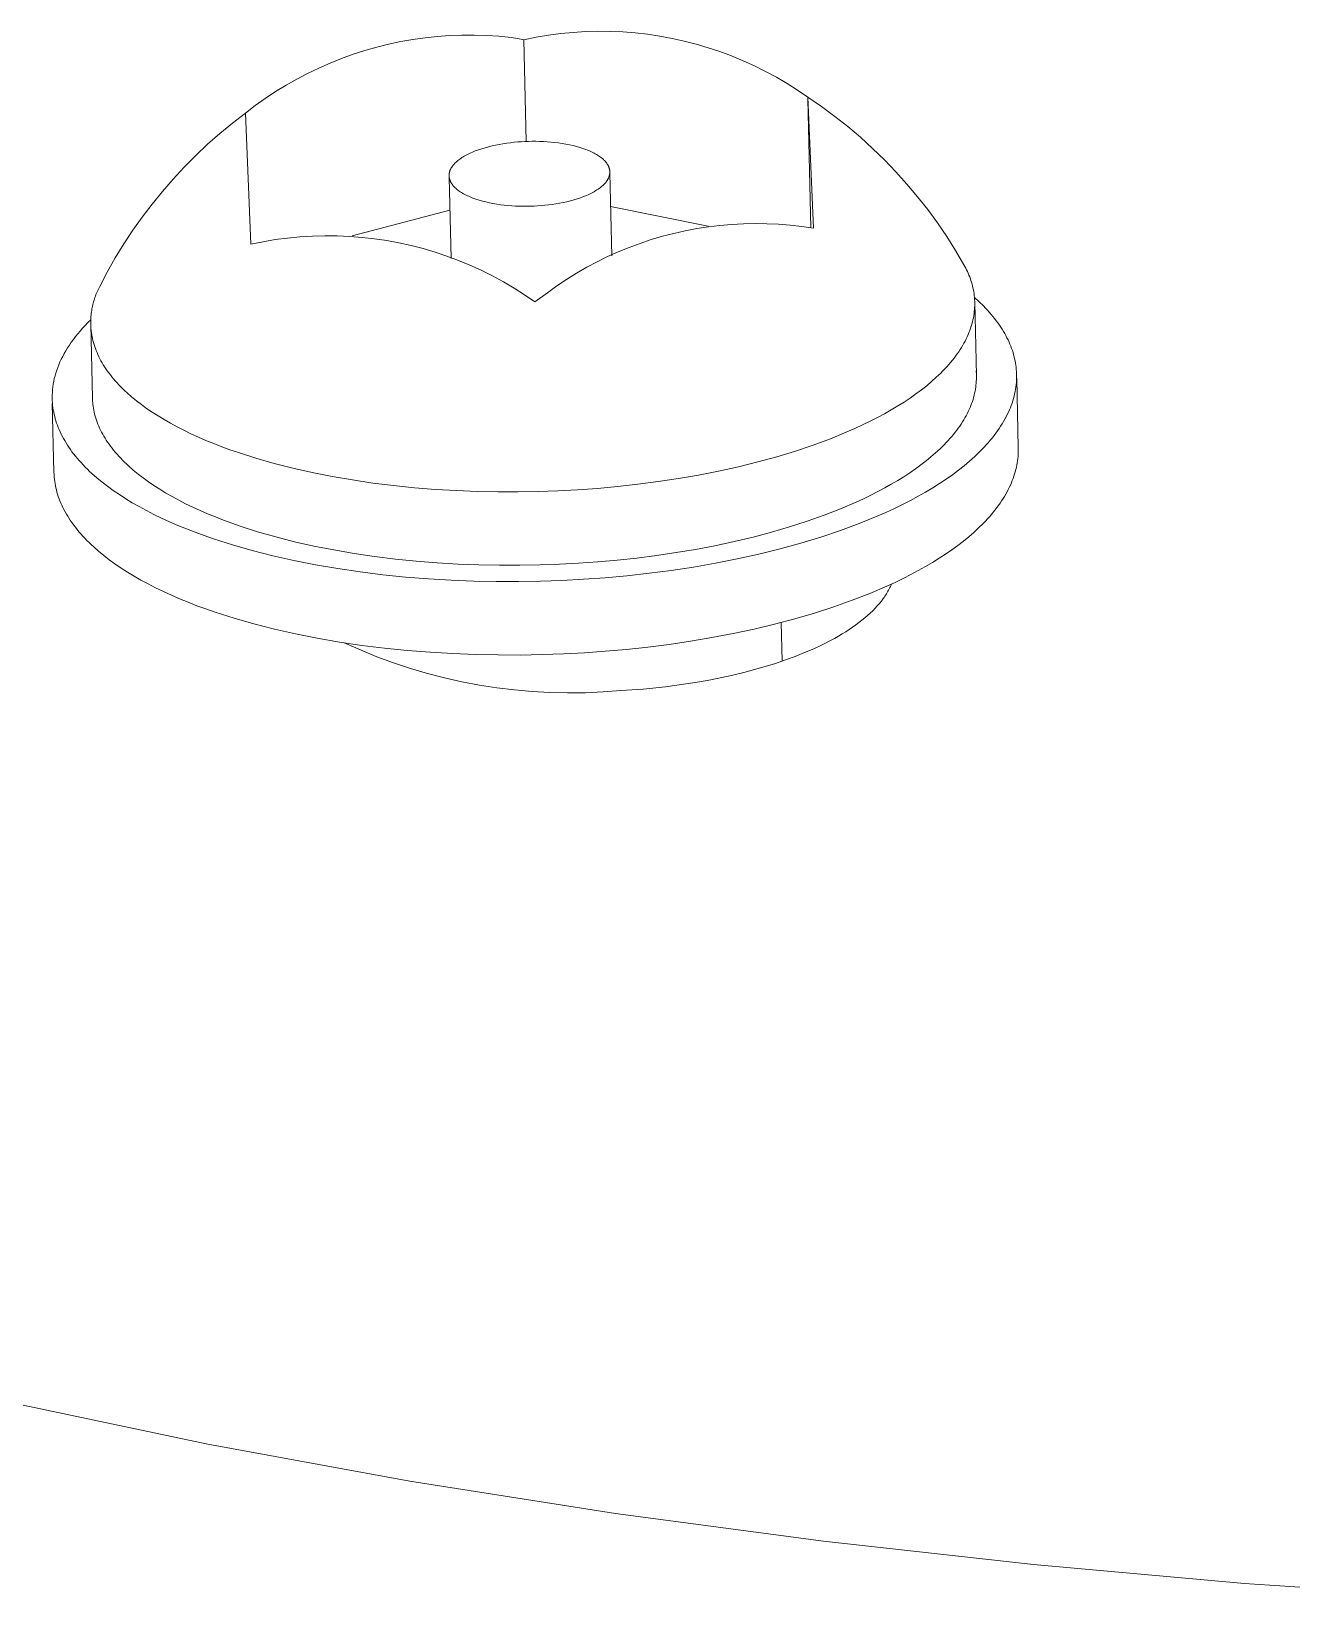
# Model space of a CAD drawing. Header units: inches. Extents: x 214 to 477, y -11 to 187.
# Drawn here: x 441.056 to 441.642, y 91.442 to 92.17 of the extents above; entities that cross this region are included whole.
import ezdxf

# ---------------------------------------------------------------- set-up
doc = ezdxf.new("R2010")
doc.units = ezdxf.units.IN
doc.layers.add('ZANO_R', color=7, linetype='Continuous', lineweight=0)

msp = doc.modelspace()

# ---------------------------------------------------------------- linework, layer by layer
at = {"layer": 'ZANO_R'}
for p, q in [((441.22186, 92.16428), (441.22747, 92.16547)), ((441.22747, 92.16547), (441.23312, 92.16647)), ((441.23312, 92.16647), (441.23879, 92.16728)), ((441.23879, 92.16728), (441.2445, 92.16788)), ((441.2445, 92.16788), (441.25022, 92.1683)), ((441.25022, 92.1683), (441.25595, 92.16851)), ((441.25595, 92.16851), (441.26168, 92.16854)), ((441.26168, 92.16854), (441.26742, 92.16836)), ((441.26742, 92.16836), (441.27314, 92.16799)), ((441.27314, 92.16799), (441.27885, 92.16742)), ((441.27885, 92.16742), (441.28182, 92.16691)), ((441.28182, 92.16691), (441.28479, 92.16634)), ((441.28479, 92.16634), (441.29046, 92.16749)), ((441.28589, 92.11903), (441.28479, 92.16634)), ((441.29046, 92.16749), (441.29616, 92.16844)), ((441.29616, 92.16844), (441.30189, 92.1692)), ((441.30189, 92.1692), (441.30765, 92.16975)), ((441.30765, 92.16975), (441.31342, 92.17011)), ((441.31342, 92.17011), (441.3192, 92.17026)), ((441.3192, 92.17026), (441.32498, 92.17021)), ((441.32498, 92.17021), (441.33076, 92.16996)), ((441.33076, 92.16996), (441.33652, 92.16951)), ((441.33652, 92.16951), (441.34227, 92.16886)), ((441.34227, 92.16886), (441.34799, 92.168)), ((441.34799, 92.168), (441.35367, 92.16695)), ((441.35367, 92.16695), (441.35932, 92.16571)), ((441.35932, 92.16571), (441.36492, 92.16426)), ((441.1946, 92.15549), (441.19992, 92.15762)), ((441.19992, 92.15762), (441.20532, 92.15957)), ((441.20532, 92.15957), (441.21078, 92.16133)), ((441.21078, 92.16133), (441.21629, 92.1629)), ((441.21629, 92.1629), (441.22186, 92.16428)), ((441.36492, 92.16426), (441.37046, 92.16263)), ((441.37046, 92.16263), (441.37595, 92.1608)), ((441.37595, 92.1608), (441.38137, 92.15878)), ((441.38137, 92.15878), (441.38671, 92.15657)), ((441.1791, 92.14803), (441.18418, 92.15069)), ((441.18418, 92.15069), (441.18935, 92.15318)), ((441.18935, 92.15318), (441.1946, 92.15549)), ((441.38671, 92.15657), (441.39198, 92.15418)), ((441.39198, 92.15418), (441.39715, 92.15161)), ((441.39715, 92.15161), (441.40224, 92.14886)), ((441.16923, 92.14219), (441.17412, 92.14519)), ((441.17412, 92.14519), (441.1791, 92.14803)), ((441.40224, 92.14886), (441.40722, 92.14593)), ((441.40722, 92.14593), (441.41211, 92.14283)), ((441.41211, 92.14283), (441.41688, 92.13956)), ((441.15524, 92.13219), (441.15979, 92.13568)), ((441.15979, 92.13568), (441.16446, 92.13901)), ((441.16446, 92.13901), (441.16923, 92.14219)), ((441.41688, 92.13956), (441.41944, 92.07862)), ((441.41689, 92.13956), (441.42322, 92.13522)), ((441.41829, 92.07885), (441.4169, 92.13862)), ((441.14922, 92.12756), (441.15524, 92.13219)), ((441.15775, 92.07124), (441.15524, 92.13219)), ((441.42322, 92.13522), (441.4294, 92.13067)), ((441.4294, 92.13067), (441.43543, 92.12591)), ((441.13766, 92.11771), (441.14336, 92.12273)), ((441.14336, 92.12273), (441.14922, 92.12756)), ((441.43543, 92.12591), (441.44129, 92.12095)), ((441.44129, 92.12095), (441.44698, 92.11579)), ((441.13213, 92.1125), (441.13766, 92.11771)), ((441.25946, 92.11343), (441.26012, 92.11373)), ((441.26012, 92.11373), (441.26079, 92.11403)), ((441.26079, 92.11403), (441.26218, 92.1146)), ((441.26218, 92.1146), (441.26364, 92.11514)), ((441.26364, 92.11514), (441.26515, 92.11565)), ((441.26515, 92.11565), (441.26672, 92.11612)), ((441.26672, 92.11612), (441.26833, 92.11656)), ((441.26833, 92.11656), (441.26997, 92.11697)), ((441.26997, 92.11697), (441.27164, 92.11734)), ((441.27164, 92.11734), (441.27334, 92.11767)), ((441.27334, 92.11767), (441.27504, 92.11797)), ((441.27504, 92.11797), (441.27676, 92.11823)), ((441.27676, 92.11823), (441.27848, 92.11845)), ((441.27848, 92.11845), (441.28019, 92.11864)), ((441.28019, 92.11864), (441.28189, 92.11879)), ((441.28189, 92.11879), (441.28357, 92.11891)), ((441.28357, 92.11891), (441.28523, 92.119)), ((441.28523, 92.119), (441.2869, 92.11906)), ((441.2869, 92.11906), (441.28859, 92.11909)), ((441.28859, 92.11909), (441.29032, 92.11909)), ((441.29032, 92.11909), (441.29206, 92.11905)), ((441.29206, 92.11905), (441.29382, 92.11898)), ((441.29382, 92.11898), (441.29558, 92.11888)), ((441.29558, 92.11888), (441.29735, 92.11874)), ((441.29735, 92.11874), (441.29912, 92.11856)), ((441.29912, 92.11856), (441.30087, 92.11834)), ((441.30087, 92.11834), (441.30261, 92.11809)), ((441.30261, 92.11809), (441.30432, 92.11779)), ((441.30432, 92.11779), (441.306, 92.11746)), ((441.306, 92.11746), (441.30764, 92.11709)), ((441.30764, 92.11709), (441.30923, 92.11669)), ((441.30923, 92.11669), (441.31077, 92.11625)), ((441.31077, 92.11625), (441.31225, 92.11578)), ((441.31225, 92.11578), (441.31366, 92.11527)), ((441.31366, 92.11527), (441.31434, 92.11501)), ((441.31434, 92.11501), (441.315, 92.11474)), ((441.315, 92.11474), (441.31564, 92.11446)), ((441.31564, 92.11446), (441.31626, 92.11417)), ((441.31626, 92.11417), (441.31686, 92.11388)), ((441.31686, 92.11388), (441.31744, 92.11359)), ((441.31744, 92.11359), (441.31799, 92.11329)), ((441.44698, 92.11579), (441.45249, 92.11044)), ((441.12161, 92.10155), (441.12678, 92.10711)), ((441.12678, 92.10711), (441.13213, 92.1125)), ((441.2507, 92.10616), (441.2508, 92.10634)), ((441.2508, 92.10634), (441.25089, 92.10652)), ((441.25089, 92.10652), (441.25099, 92.1067)), ((441.25099, 92.1067), (441.2511, 92.10688)), ((441.2511, 92.10688), (441.25122, 92.10706)), ((441.25122, 92.10706), (441.25134, 92.10724)), ((441.25134, 92.10724), (441.25146, 92.10742)), ((441.25146, 92.10742), (441.25159, 92.1076)), ((441.25159, 92.1076), (441.25173, 92.10779)), ((441.25173, 92.10779), (441.25187, 92.10797)), ((441.25187, 92.10797), (441.25202, 92.10815)), ((441.25202, 92.10815), (441.25218, 92.10833)), ((441.25218, 92.10833), (441.25234, 92.10851)), ((441.25234, 92.10851), (441.2525, 92.10869)), ((441.2525, 92.10869), (441.25268, 92.10887)), ((441.25268, 92.10887), (441.25286, 92.10905)), ((441.25286, 92.10905), (441.25323, 92.10941)), ((441.25323, 92.10941), (441.25363, 92.10976)), ((441.25363, 92.10976), (441.25405, 92.11011)), ((441.25405, 92.11011), (441.25449, 92.11046)), ((441.25449, 92.11046), (441.25496, 92.11081)), ((441.25496, 92.11081), (441.25544, 92.11115)), ((441.25544, 92.11115), (441.25596, 92.11149)), ((441.25596, 92.11149), (441.25649, 92.11183)), ((441.25649, 92.11183), (441.25704, 92.11216)), ((441.25704, 92.11216), (441.25762, 92.11249)), ((441.25762, 92.11249), (441.25821, 92.11281)), ((441.25821, 92.11281), (441.25883, 92.11312)), ((441.25883, 92.11312), (441.25946, 92.11343)), ((441.31799, 92.11329), (441.31853, 92.11298)), ((441.31853, 92.11298), (441.31905, 92.11267)), ((441.31905, 92.11267), (441.31954, 92.11235)), ((441.31954, 92.11235), (441.32001, 92.11203)), ((441.32001, 92.11203), (441.32046, 92.11171)), ((441.32046, 92.11171), (441.32088, 92.11138)), ((441.32088, 92.11138), (441.32128, 92.11105)), ((441.32128, 92.11105), (441.32166, 92.11072)), ((441.32166, 92.11072), (441.32184, 92.11055)), ((441.32184, 92.11055), (441.32202, 92.11038)), ((441.32202, 92.11038), (441.32219, 92.11021)), ((441.32219, 92.11021), (441.32235, 92.11005)), ((441.32235, 92.11005), (441.32251, 92.10988)), ((441.32251, 92.10988), (441.32266, 92.10971)), ((441.32266, 92.10971), (441.32281, 92.10954)), ((441.32281, 92.10954), (441.32295, 92.10937)), ((441.32295, 92.10937), (441.32308, 92.1092)), ((441.32308, 92.1092), (441.32321, 92.10903)), ((441.32321, 92.10903), (441.32334, 92.10886)), ((441.32334, 92.10886), (441.32346, 92.10868)), ((441.32346, 92.10868), (441.32357, 92.10851)), ((441.32357, 92.10851), (441.32368, 92.10834)), ((441.32368, 92.10834), (441.32378, 92.10817)), ((441.32378, 92.10817), (441.32388, 92.108)), ((441.32388, 92.108), (441.32397, 92.10783)), ((441.32397, 92.10783), (441.32405, 92.10766)), ((441.32405, 92.10766), (441.32413, 92.10749)), ((441.32413, 92.10749), (441.32421, 92.10732)), ((441.32421, 92.10732), (441.32428, 92.10715)), ((441.32428, 92.10715), (441.32434, 92.10698)), ((441.32434, 92.10698), (441.3244, 92.10681)), ((441.3244, 92.10681), (441.32446, 92.10664)), ((441.32446, 92.10664), (441.32451, 92.10647)), ((441.32451, 92.10647), (441.32456, 92.10631)), ((441.32456, 92.10631), (441.3246, 92.10614)), ((441.45249, 92.11044), (441.45782, 92.10492)), ((441.11662, 92.09581), (441.12161, 92.10155)), ((441.24998, 92.10333), (441.24999, 92.1035)), ((441.24998, 92.10316), (441.24998, 92.10333)), ((441.24998, 92.10299), (441.24998, 92.10316)), ((441.24999, 92.10282), (441.24998, 92.10299)), ((441.24999, 92.1035), (441.25, 92.10368)), ((441.25, 92.10265), (441.24999, 92.10282)), ((441.25088, 92.0645), (441.24999, 92.10232)), ((441.25, 92.10368), (441.25001, 92.10385)), ((441.25002, 92.10249), (441.25, 92.10265)), ((441.25001, 92.10385), (441.25003, 92.10402)), ((441.25004, 92.10232), (441.25002, 92.10249)), ((441.25003, 92.10402), (441.25006, 92.1042)), ((441.25006, 92.10215), (441.25004, 92.10232)), ((441.25006, 92.1042), (441.25009, 92.10437)), ((441.25009, 92.10199), (441.25006, 92.10215)), ((441.25009, 92.10437), (441.25013, 92.10455)), ((441.25013, 92.10182), (441.25009, 92.10199)), ((441.25013, 92.10455), (441.25017, 92.10473)), ((441.25017, 92.10165), (441.25013, 92.10182)), ((441.25017, 92.10473), (441.25022, 92.1049)), ((441.25021, 92.10148), (441.25017, 92.10165)), ((441.25026, 92.10131), (441.25021, 92.10148)), ((441.25022, 92.1049), (441.25027, 92.10508)), ((441.25032, 92.10114), (441.25026, 92.10131)), ((441.25027, 92.10508), (441.25033, 92.10526)), ((441.25038, 92.10098), (441.25032, 92.10114)), ((441.25033, 92.10526), (441.25039, 92.10544)), ((441.25044, 92.10081), (441.25038, 92.10098)), ((441.25039, 92.10544), (441.25046, 92.10562)), ((441.25051, 92.10064), (441.25044, 92.10081)), ((441.25046, 92.10562), (441.25054, 92.1058)), ((441.25059, 92.10047), (441.25051, 92.10064)), ((441.25054, 92.1058), (441.25062, 92.10598)), ((441.25067, 92.1003), (441.25059, 92.10047)), ((441.25062, 92.10598), (441.2507, 92.10616)), ((441.25076, 92.10012), (441.25067, 92.1003)), ((441.25085, 92.09995), (441.25076, 92.10012)), ((441.25095, 92.09978), (441.25085, 92.09995)), ((441.25105, 92.09961), (441.25095, 92.09978)), ((441.25116, 92.09944), (441.25105, 92.09961)), ((441.25127, 92.09927), (441.25116, 92.09944)), ((441.25139, 92.0991), (441.25127, 92.09927)), ((441.25151, 92.09893), (441.25139, 92.0991)), ((441.32205, 92.09909), (441.32187, 92.09891)), ((441.32222, 92.09927), (441.32205, 92.09909)), ((441.32239, 92.09945), (441.32222, 92.09927)), ((441.32255, 92.09963), (441.32239, 92.09945)), ((441.3227, 92.09981), (441.32255, 92.09963)), ((441.32285, 92.09999), (441.3227, 92.09981)), ((441.32299, 92.10017), (441.32285, 92.09999)), ((441.32313, 92.10035), (441.32299, 92.10017)), ((441.32326, 92.10053), (441.32313, 92.10035)), ((441.32339, 92.10071), (441.32326, 92.10053)), ((441.32351, 92.1009), (441.32339, 92.10071)), ((441.32362, 92.10108), (441.32351, 92.1009)), ((441.32373, 92.10126), (441.32362, 92.10108)), ((441.32383, 92.10144), (441.32373, 92.10126)), ((441.32393, 92.10162), (441.32383, 92.10144)), ((441.32402, 92.1018), (441.32393, 92.10162)), ((441.32411, 92.10198), (441.32402, 92.1018)), ((441.32419, 92.10216), (441.32411, 92.10198)), ((441.32426, 92.10234), (441.32419, 92.10216)), ((441.32433, 92.10252), (441.32426, 92.10234)), ((441.32439, 92.1027), (441.32433, 92.10252)), ((441.32445, 92.10288), (441.32439, 92.1027)), ((441.32451, 92.10305), (441.32445, 92.10288)), ((441.32455, 92.10323), (441.32451, 92.10305)), ((441.32459, 92.10341), (441.32455, 92.10323)), ((441.32463, 92.10358), (441.32459, 92.10341)), ((441.3246, 92.10614), (441.32463, 92.10597)), ((441.32463, 92.10597), (441.32466, 92.1058)), ((441.32466, 92.10376), (441.32463, 92.10358)), ((441.32466, 92.1058), (441.32469, 92.10564)), ((441.32469, 92.10393), (441.32466, 92.10376)), ((441.32469, 92.10564), (441.32471, 92.10547)), ((441.32471, 92.10411), (441.32469, 92.10393)), ((441.32471, 92.10547), (441.32473, 92.1053)), ((441.32473, 92.10428), (441.32471, 92.10411)), ((441.32473, 92.1053), (441.32474, 92.10513)), ((441.32474, 92.10445), (441.32473, 92.10428)), ((441.32474, 92.10513), (441.32475, 92.10497)), ((441.32475, 92.10462), (441.32474, 92.10445)), ((441.32475, 92.10497), (441.32475, 92.1048)), ((441.32475, 92.1048), (441.32475, 92.10462)), ((441.32476, 92.10428), (441.32566, 92.0658)), ((441.45782, 92.10492), (441.46295, 92.09921)), ((441.46295, 92.09921), (441.46789, 92.09333)), ((441.11184, 92.08992), (441.11662, 92.09581)), ((441.25164, 92.09876), (441.25151, 92.09893)), ((441.25178, 92.09859), (441.25164, 92.09876)), ((441.25192, 92.09842), (441.25178, 92.09859)), ((441.25206, 92.09825), (441.25192, 92.09842)), ((441.25222, 92.09808), (441.25206, 92.09825)), ((441.25237, 92.09791), (441.25222, 92.09808)), ((441.25254, 92.09774), (441.25237, 92.09791)), ((441.25271, 92.09757), (441.25254, 92.09774)), ((441.25288, 92.0974), (441.25271, 92.09757)), ((441.25306, 92.09724), (441.25288, 92.0974)), ((441.25344, 92.0969), (441.25306, 92.09724)), ((441.25384, 92.09657), (441.25344, 92.0969)), ((441.25427, 92.09625), (441.25384, 92.09657)), ((441.25472, 92.09592), (441.25427, 92.09625)), ((441.25518, 92.0956), (441.25472, 92.09592)), ((441.25568, 92.09529), (441.25518, 92.0956)), ((441.25619, 92.09498), (441.25568, 92.09529)), ((441.25673, 92.09467), (441.25619, 92.09498)), ((441.25729, 92.09437), (441.25673, 92.09467)), ((441.25787, 92.09407), (441.25729, 92.09437)), ((441.25847, 92.09378), (441.25787, 92.09407)), ((441.25909, 92.0935), (441.25847, 92.09378)), ((441.25973, 92.09322), (441.25909, 92.0935)), ((441.26039, 92.09295), (441.25973, 92.09322)), ((441.26107, 92.09268), (441.26039, 92.09295)), ((441.26248, 92.09218), (441.26107, 92.09268)), ((441.26395, 92.09171), (441.26248, 92.09218)), ((441.26549, 92.09127), (441.26395, 92.09171)), ((441.30801, 92.09183), (441.3064, 92.09139)), ((441.30957, 92.09231), (441.30801, 92.09183)), ((441.31109, 92.09282), (441.30957, 92.09231)), ((441.31254, 92.09336), (441.31109, 92.09282)), ((441.31394, 92.09393), (441.31254, 92.09336)), ((441.31461, 92.09422), (441.31394, 92.09393)), ((441.31526, 92.09453), (441.31461, 92.09422)), ((441.3159, 92.09483), (441.31526, 92.09453)), ((441.31651, 92.09515), (441.3159, 92.09483)), ((441.31711, 92.09547), (441.31651, 92.09515)), ((441.31768, 92.0958), (441.31711, 92.09547)), ((441.31824, 92.09613), (441.31768, 92.0958)), ((441.31877, 92.09646), (441.31824, 92.09613)), ((441.31928, 92.0968), (441.31877, 92.09646)), ((441.31977, 92.09714), (441.31928, 92.0968)), ((441.32024, 92.09749), (441.31977, 92.09714)), ((441.32068, 92.09784), (441.32024, 92.09749)), ((441.3211, 92.09819), (441.32068, 92.09784)), ((441.3215, 92.09855), (441.3211, 92.09819)), ((441.32187, 92.09891), (441.3215, 92.09855)), ((441.46789, 92.09333), (441.47264, 92.08729)), ((441.10725, 92.08387), (441.11184, 92.08992)), ((441.20493, 92.07512), (441.25035, 92.0871)), ((441.26708, 92.09086), (441.26549, 92.09127)), ((441.26872, 92.09049), (441.26708, 92.09086)), ((441.2704, 92.09016), (441.26872, 92.09049)), ((441.27211, 92.08987), (441.2704, 92.09016)), ((441.27385, 92.08961), (441.27211, 92.08987)), ((441.2756, 92.0894), (441.27385, 92.08961)), ((441.27737, 92.08922), (441.2756, 92.0894)), ((441.27914, 92.08908), (441.27737, 92.08922)), ((441.28091, 92.08897), (441.27914, 92.08908)), ((441.28267, 92.0889), (441.28091, 92.08897)), ((441.28441, 92.08887), (441.28267, 92.0889)), ((441.28613, 92.08886), (441.28441, 92.08887)), ((441.28783, 92.08889), (441.28613, 92.08886)), ((441.28949, 92.08895), (441.28783, 92.08889)), ((441.29116, 92.08904), (441.28949, 92.08895)), ((441.29284, 92.08916), (441.29116, 92.08904)), ((441.29454, 92.08932), (441.29284, 92.08916)), ((441.29625, 92.0895), (441.29454, 92.08932)), ((441.29797, 92.08973), (441.29625, 92.0895)), ((441.29968, 92.08999), (441.29797, 92.08973)), ((441.30139, 92.09028), (441.29968, 92.08999)), ((441.30308, 92.09062), (441.30139, 92.09028)), ((441.30476, 92.09099), (441.30308, 92.09062)), ((441.3064, 92.09139), (441.30476, 92.09099)), ((441.32512, 92.08876), (441.37053, 92.07955)), ((441.47264, 92.08729), (441.47717, 92.0811)), ((441.09868, 92.07132), (441.10286, 92.07767)), ((441.10286, 92.07767), (441.10725, 92.08387)), ((441.35983, 92.07746), (441.35451, 92.07626)), ((441.36518, 92.07847), (441.35983, 92.07746)), ((441.37057, 92.07931), (441.36518, 92.07847)), ((441.37598, 92.07996), (441.37057, 92.07931)), ((441.38141, 92.08043), (441.37598, 92.07996)), ((441.38686, 92.08072), (441.38141, 92.08043)), ((441.39231, 92.08083), (441.38686, 92.08072)), ((441.39776, 92.08075), (441.39231, 92.08083)), ((441.4032, 92.08049), (441.39776, 92.08075)), ((441.40864, 92.08005), (441.4032, 92.08049)), ((441.41405, 92.07942), (441.40864, 92.08005)), ((441.41944, 92.07862), (441.41405, 92.07942)), ((441.47717, 92.0811), (441.48149, 92.07475)), ((441.09472, 92.06484), (441.09868, 92.07132)), ((441.16342, 92.07239), (441.15775, 92.07124)), ((441.16912, 92.07335), (441.16342, 92.07239)), ((441.17486, 92.0741), (441.16912, 92.07335)), ((441.18061, 92.07465), (441.17486, 92.0741)), ((441.18639, 92.07501), (441.18061, 92.07465)), ((441.19217, 92.07516), (441.18639, 92.07501)), ((441.19795, 92.07511), (441.19217, 92.07516)), ((441.20373, 92.07486), (441.19795, 92.07511)), ((441.2095, 92.07441), (441.20373, 92.07486)), ((441.21524, 92.07376), (441.2095, 92.07441)), ((441.22096, 92.0729), (441.21524, 92.07376)), ((441.22665, 92.07185), (441.22096, 92.0729)), ((441.2323, 92.0706), (441.22665, 92.07185)), ((441.2379, 92.06916), (441.2323, 92.0706)), ((441.33883, 92.07162), (441.33372, 92.06972)), ((441.344, 92.07334), (441.33883, 92.07162)), ((441.34923, 92.07489), (441.344, 92.07334)), ((441.35451, 92.07626), (441.34923, 92.07489)), ((441.48149, 92.07475), (441.48559, 92.06826)), ((441.09097, 92.05824), (441.09472, 92.06484)), ((441.24345, 92.06752), (441.2379, 92.06916)), ((441.24893, 92.06569), (441.24345, 92.06752)), ((441.25435, 92.06367), (441.24893, 92.06569)), ((441.2597, 92.06146), (441.25435, 92.06367)), ((441.31881, 92.06302), (441.314, 92.06046)), ((441.3237, 92.06542), (441.31881, 92.06302)), ((441.32868, 92.06766), (441.3237, 92.06542)), ((441.33372, 92.06972), (441.32868, 92.06766)), ((441.48559, 92.06826), (441.48947, 92.06164)), ((441.08745, 92.05151), (441.09097, 92.05824)), ((441.26496, 92.05907), (441.2597, 92.06146)), ((441.27014, 92.0565), (441.26496, 92.05907)), ((441.27523, 92.05375), (441.27014, 92.0565)), ((441.30928, 92.05773), (441.30465, 92.05485)), ((441.314, 92.06046), (441.30928, 92.05773)), ((441.48947, 92.06164), (441.48991, 92.06086)), ((441.48991, 92.06086), (441.49032, 92.06008)), ((441.49032, 92.06008), (441.49072, 92.05929)), ((441.49072, 92.05929), (441.4911, 92.05848)), ((441.4911, 92.05848), (441.49146, 92.05767)), ((441.49146, 92.05767), (441.49181, 92.05684)), ((441.49181, 92.05684), (441.49213, 92.05601)), ((441.49213, 92.05601), (441.49244, 92.05517)), ((441.08573, 92.04776), (441.08599, 92.0484)), ((441.08599, 92.0484), (441.08626, 92.04904)), ((441.08626, 92.04904), (441.08654, 92.04966)), ((441.08654, 92.04966), (441.08683, 92.05029)), ((441.08683, 92.05029), (441.08714, 92.0509)), ((441.08714, 92.0509), (441.08745, 92.05151)), ((441.28021, 92.05082), (441.27523, 92.05375)), ((441.2851, 92.04772), (441.28021, 92.05082)), ((441.29569, 92.04863), (441.28987, 92.04445)), ((441.30012, 92.05182), (441.29569, 92.04863)), ((441.30465, 92.05485), (441.30012, 92.05182)), ((441.49244, 92.05517), (441.49272, 92.05433)), ((441.49272, 92.05433), (441.49298, 92.05348)), ((441.49298, 92.05348), (441.49323, 92.05262)), ((441.49323, 92.05262), (441.49345, 92.05176)), ((441.49345, 92.05176), (441.49366, 92.05089)), ((441.49366, 92.05089), (441.49384, 92.05002)), ((441.49384, 92.05002), (441.494, 92.04915)), ((441.494, 92.04915), (441.49415, 92.04828)), ((441.49415, 92.04828), (441.49426, 92.04736)), ((441.08373, 92.04038), (441.08385, 92.04107)), ((441.08385, 92.04107), (441.08398, 92.04175)), ((441.08398, 92.04175), (441.08412, 92.04244)), ((441.08412, 92.04244), (441.08428, 92.04312)), ((441.08428, 92.04312), (441.08445, 92.04379)), ((441.08445, 92.04379), (441.08463, 92.04447)), ((441.08463, 92.04447), (441.08483, 92.04513)), ((441.08483, 92.04513), (441.08504, 92.0458)), ((441.08504, 92.0458), (441.08526, 92.04646)), ((441.08526, 92.04646), (441.08549, 92.04711)), ((441.08549, 92.04711), (441.08573, 92.04776)), ((441.28987, 92.04445), (441.2851, 92.04772)), ((441.49426, 92.04736), (441.49436, 92.04644)), ((441.49437, 92.04081), (441.49428, 92.03986)), ((441.49436, 92.04644), (441.49442, 92.04551)), ((441.49436, 92.04639), (441.49649, 92.04445)), ((441.49444, 92.04176), (441.49437, 92.04081)), ((441.49442, 92.04551), (441.49447, 92.04458)), ((441.49447, 92.04271), (441.49444, 92.04176)), ((441.49447, 92.04458), (441.49448, 92.04365)), ((441.49447, 92.0443), (441.49526, 92.01015)), ((441.49448, 92.04365), (441.49447, 92.04271)), ((441.49649, 92.04445), (441.49849, 92.0425)), ((441.49849, 92.0425), (441.49945, 92.04152)), ((441.49945, 92.04152), (441.50037, 92.04054)), ((441.07951, 92.03213), (441.08071, 92.03343)), ((441.08071, 92.03343), (441.08197, 92.03473)), ((441.08197, 92.03473), (441.08328, 92.03603)), ((441.08406, 91.99978), (441.08327, 92.03372)), ((441.08328, 92.03483), (441.08329, 92.03552)), ((441.08328, 92.03413), (441.08328, 92.03483)), ((441.0833, 92.03344), (441.08328, 92.03413)), ((441.08329, 92.03552), (441.08331, 92.03622)), ((441.08333, 92.03275), (441.0833, 92.03344)), ((441.08331, 92.03622), (441.08335, 92.03691)), ((441.08335, 92.03691), (441.0834, 92.03761)), ((441.0834, 92.03761), (441.08346, 92.0383)), ((441.08346, 92.0383), (441.08354, 92.03899)), ((441.08354, 92.03899), (441.08363, 92.03969)), ((441.08363, 92.03969), (441.08373, 92.04038)), ((441.49315, 92.03406), (441.49286, 92.03308)), ((441.49341, 92.03504), (441.49315, 92.03406)), ((441.49364, 92.03601), (441.49341, 92.03504)), ((441.49384, 92.03698), (441.49364, 92.03601)), ((441.49402, 92.03794), (441.49384, 92.03698)), ((441.49416, 92.0389), (441.49402, 92.03794)), ((441.49428, 92.03986), (441.49416, 92.0389)), ((441.50037, 92.04054), (441.50126, 92.03955)), ((441.50126, 92.03955), (441.50212, 92.03857)), ((441.50212, 92.03857), (441.50294, 92.03758)), ((441.50294, 92.03758), (441.50374, 92.03659)), ((441.50374, 92.03659), (441.5045, 92.0356)), ((441.5045, 92.0356), (441.50523, 92.03461)), ((441.50523, 92.03461), (441.50593, 92.03362)), ((441.50593, 92.03362), (441.5066, 92.03263)), ((441.07424, 92.02559), (441.07519, 92.0269)), ((441.07519, 92.0269), (441.07619, 92.02821)), ((441.07619, 92.02821), (441.07725, 92.02952)), ((441.07725, 92.02952), (441.07835, 92.03083)), ((441.07835, 92.03083), (441.07951, 92.03213)), ((441.08338, 92.03207), (441.08333, 92.03275)), ((441.08343, 92.03138), (441.08338, 92.03207)), ((441.0835, 92.0307), (441.08343, 92.03138)), ((441.08359, 92.03002), (441.0835, 92.0307)), ((441.08373, 92.02911), (441.08359, 92.03002)), ((441.08389, 92.02819), (441.08373, 92.02911)), ((441.08409, 92.02727), (441.08389, 92.02819)), ((441.08431, 92.02635), (441.08409, 92.02727)), ((441.08456, 92.02542), (441.08431, 92.02635)), ((441.48999, 92.02617), (441.48946, 92.02518)), ((441.4905, 92.02717), (441.48999, 92.02617)), ((441.49097, 92.02816), (441.4905, 92.02717)), ((441.49141, 92.02915), (441.49097, 92.02816)), ((441.49181, 92.03013), (441.49141, 92.02915)), ((441.49219, 92.03112), (441.49181, 92.03013)), ((441.49254, 92.0321), (441.49219, 92.03112)), ((441.49286, 92.03308), (441.49254, 92.0321)), ((441.5066, 92.03263), (441.50724, 92.03164)), ((441.50724, 92.03164), (441.50785, 92.03065)), ((441.50785, 92.03065), (441.50842, 92.02966)), ((441.50842, 92.02966), (441.50897, 92.02867)), ((441.50897, 92.02867), (441.50949, 92.02768)), ((441.50949, 92.02768), (441.50998, 92.02669)), ((441.50998, 92.02669), (441.51043, 92.0257)), ((441.06958, 92.01774), (441.07023, 92.01904)), ((441.07023, 92.01904), (441.07093, 92.02035)), ((441.07093, 92.02035), (441.07168, 92.02166)), ((441.07168, 92.02166), (441.07248, 92.02297)), ((441.07248, 92.02297), (441.07334, 92.02428)), ((441.07334, 92.02428), (441.07424, 92.02559)), ((441.08483, 92.02449), (441.08456, 92.02542)), ((441.08513, 92.02356), (441.08483, 92.02449)), ((441.08546, 92.02263), (441.08513, 92.02356)), ((441.08582, 92.0217), (441.08546, 92.02263)), ((441.08621, 92.02076), (441.08582, 92.0217)), ((441.08662, 92.01983), (441.08621, 92.02076)), ((441.08707, 92.01889), (441.08662, 92.01983)), ((441.08754, 92.01795), (441.08707, 92.01889)), ((441.48561, 92.0192), (441.48485, 92.0182)), ((441.48633, 92.0202), (441.48561, 92.0192)), ((441.48702, 92.0212), (441.48633, 92.0202)), ((441.48768, 92.02219), (441.48702, 92.0212)), ((441.4883, 92.02319), (441.48768, 92.02219)), ((441.4889, 92.02418), (441.4883, 92.02319)), ((441.48946, 92.02518), (441.4889, 92.02418)), ((441.51043, 92.0257), (441.51086, 92.02471)), ((441.51086, 92.02471), (441.51126, 92.02373)), ((441.51126, 92.02373), (441.51163, 92.02274)), ((441.51163, 92.02274), (441.51198, 92.02176)), ((441.51198, 92.02176), (441.51229, 92.02078)), ((441.51229, 92.02078), (441.51258, 92.0198)), ((441.51258, 92.0198), (441.51283, 92.01883)), ((441.51283, 92.01883), (441.51306, 92.01785)), ((441.06704, 92.01126), (441.06745, 92.01255)), ((441.06745, 92.01255), (441.06791, 92.01384)), ((441.06791, 92.01384), (441.06842, 92.01514)), ((441.06842, 92.01514), (441.06897, 92.01643)), ((441.06897, 92.01643), (441.06958, 92.01774)), ((441.08804, 92.01701), (441.08754, 92.01795)), ((441.08857, 92.01607), (441.08804, 92.01701)), ((441.08914, 92.01513), (441.08857, 92.01607)), ((441.08973, 92.01419), (441.08914, 92.01513)), ((441.09035, 92.01325), (441.08973, 92.01419)), ((441.091, 92.01231), (441.09035, 92.01325)), ((441.09168, 92.01137), (441.091, 92.01231)), ((441.47965, 92.01225), (441.47868, 92.01126)), ((441.4806, 92.01323), (441.47965, 92.01225)), ((441.48152, 92.01423), (441.4806, 92.01323)), ((441.4824, 92.01522), (441.48152, 92.01423)), ((441.48325, 92.01621), (441.4824, 92.01522)), ((441.48407, 92.01721), (441.48325, 92.01621)), ((441.48485, 92.0182), (441.48407, 92.01721)), ((441.49526, 92.01043), (441.49515, 92.01224)), ((441.51306, 92.01785), (441.51327, 92.01688)), ((441.51327, 92.01688), (441.51345, 92.01591)), ((441.51345, 92.01591), (441.5136, 92.01495)), ((441.5136, 92.01495), (441.51372, 92.01395)), ((441.51372, 92.01395), (441.51383, 92.01295)), ((441.51383, 92.01295), (441.5139, 92.01194)), ((441.5139, 92.01194), (441.51395, 92.01092)), ((441.06553, 92.00363), (441.06567, 92.00489)), ((441.06567, 92.00489), (441.06585, 92.00615)), ((441.06585, 92.00615), (441.06608, 92.00742)), ((441.06608, 92.00742), (441.06635, 92.0087)), ((441.06635, 92.0087), (441.06667, 92.00997)), ((441.06667, 92.00997), (441.06704, 92.01126)), ((441.0924, 92.01044), (441.09168, 92.01137)), ((441.09314, 92.0095), (441.0924, 92.01044)), ((441.09391, 92.00856), (441.09314, 92.0095)), ((441.09472, 92.00763), (441.09391, 92.00856)), ((441.09556, 92.0067), (441.09472, 92.00763)), ((441.09643, 92.00577), (441.09556, 92.0067)), ((441.09732, 92.00484), (441.09643, 92.00577)), ((441.09826, 92.00391), (441.09732, 92.00484)), ((441.47213, 92.00539), (441.46969, 92.00346)), ((441.47444, 92.00733), (441.47213, 92.00539)), ((441.47662, 92.00929), (441.47444, 92.00733)), ((441.47868, 92.01126), (441.47662, 92.00929)), ((441.4948, 92.00372), (441.49494, 92.00465)), ((441.49494, 92.00465), (441.49506, 92.00558)), ((441.49506, 92.00558), (441.49515, 92.0065)), ((441.49515, 92.0065), (441.49522, 92.00742)), ((441.49522, 92.00742), (441.49526, 92.00833)), ((441.49527, 92.00924), (441.49526, 92.01015)), ((441.49526, 92.00833), (441.49527, 92.00924)), ((441.51362, 92.00472), (441.51346, 92.00367)), ((441.51375, 92.00577), (441.51362, 92.00472)), ((441.51385, 92.00681), (441.51375, 92.00577)), ((441.51391, 92.00784), (441.51385, 92.00681)), ((441.51395, 92.00887), (441.51391, 92.00784)), ((441.51395, 92.01092), (441.51396, 92.0099)), ((441.51396, 92.0099), (441.51395, 92.00887)), ((441.514, 92.00887), (441.51475, 91.97646)), ((441.06536, 91.9999), (441.06537, 92.00114)), ((441.06539, 91.99868), (441.06536, 91.9999)), ((441.06537, 92.00114), (441.06543, 92.00238)), ((441.06546, 91.99745), (441.06539, 91.99868)), ((441.06617, 91.96515), (441.06542, 91.99704)), ((441.06543, 92.00238), (441.06553, 92.00363)), ((441.06557, 91.99624), (441.06546, 91.99745)), ((441.08406, 92.00113), (441.08405, 92.00037)), ((441.08405, 92.00037), (441.08407, 91.99962)), ((441.08408, 92.00188), (441.08406, 92.00113)), ((441.08407, 91.99962), (441.0841, 91.99887)), ((441.0841, 91.99887), (441.08414, 91.99811)), ((441.08414, 91.99811), (441.08421, 91.99736)), ((441.08421, 91.99736), (441.08429, 91.99661)), ((441.09922, 92.00299), (441.09826, 92.00391)), ((441.10021, 92.00207), (441.09922, 92.00299)), ((441.10229, 92.00023), (441.10021, 92.00207)), ((441.1045, 91.99842), (441.10229, 92.00023)), ((441.10684, 91.99662), (441.1045, 91.99842)), ((441.46163, 91.99779), (441.4587, 91.99595)), ((441.46444, 91.99966), (441.46163, 91.99779)), ((441.46713, 92.00155), (441.46444, 91.99966)), ((441.46969, 92.00346), (441.46713, 92.00155)), ((441.49269, 91.99618), (441.49305, 91.99713)), ((441.49305, 91.99713), (441.49338, 91.99808)), ((441.49338, 91.99808), (441.49368, 91.99903)), ((441.49368, 91.99903), (441.49396, 91.99997)), ((441.49396, 91.99997), (441.49421, 92.00091)), ((441.49421, 92.00091), (441.49443, 92.00185)), ((441.49443, 92.00185), (441.49463, 92.00279)), ((441.49463, 92.00279), (441.4948, 92.00372)), ((441.51185, 91.9973), (441.51147, 91.99623)), ((441.5122, 91.99837), (441.51185, 91.9973)), ((441.51251, 91.99944), (441.5122, 91.99837)), ((441.5128, 92.0005), (441.51251, 91.99944)), ((441.51305, 92.00156), (441.5128, 92.0005)), ((441.51327, 92.00262), (441.51305, 92.00156)), ((441.51346, 92.00367), (441.51327, 92.00262)), ((441.06572, 91.99504), (441.06557, 91.99624)), ((441.06588, 91.99404), (441.06572, 91.99504)), ((441.06606, 91.99304), (441.06588, 91.99404)), ((441.06627, 91.99203), (441.06606, 91.99304)), ((441.06651, 91.99102), (441.06627, 91.99203)), ((441.06678, 91.99002), (441.06651, 91.99102)), ((441.06708, 91.989), (441.06678, 91.99002)), ((441.08429, 91.99661), (441.08438, 91.99587)), ((441.08438, 91.99587), (441.08453, 91.99495)), ((441.08453, 91.99495), (441.08469, 91.99403)), ((441.08469, 91.99403), (441.08489, 91.99311)), ((441.08489, 91.99311), (441.08511, 91.99219)), ((441.08511, 91.99219), (441.08536, 91.99126)), ((441.08536, 91.99126), (441.08563, 91.99034)), ((441.08563, 91.99034), (441.08593, 91.98941)), ((441.1093, 91.99483), (441.10684, 91.99662)), ((441.11188, 91.99307), (441.1093, 91.99483)), ((441.11459, 91.99133), (441.11188, 91.99307)), ((441.11742, 91.98962), (441.11459, 91.99133)), ((441.44922, 91.99058), (441.44583, 91.98885)), ((441.45249, 91.99234), (441.44922, 91.99058)), ((441.45565, 91.99413), (441.45249, 91.99234)), ((441.4587, 91.99595), (441.45565, 91.99413)), ((441.48936, 91.98947), (441.48992, 91.99043)), ((441.48992, 91.99043), (441.49045, 91.99139)), ((441.49045, 91.99139), (441.49096, 91.99235)), ((441.49096, 91.99235), (441.49143, 91.99331)), ((441.49143, 91.99331), (441.49188, 91.99427)), ((441.49188, 91.99427), (441.4923, 91.99522)), ((441.4923, 91.99522), (441.49269, 91.99618)), ((441.50849, 91.98975), (441.50787, 91.98867)), ((441.50907, 91.99084), (441.50849, 91.98975)), ((441.50962, 91.99192), (441.50907, 91.99084)), ((441.51013, 91.993), (441.50962, 91.99192)), ((441.51061, 91.99408), (441.51013, 91.993)), ((441.51106, 91.99516), (441.51061, 91.99408)), ((441.51147, 91.99623), (441.51106, 91.99516)), ((441.06741, 91.98799), (441.06708, 91.989)), ((441.06777, 91.98697), (441.06741, 91.98799)), ((441.06816, 91.98595), (441.06777, 91.98697)), ((441.06858, 91.98493), (441.06816, 91.98595)), ((441.06904, 91.98391), (441.06858, 91.98493)), ((441.06952, 91.98289), (441.06904, 91.98391)), ((441.07004, 91.98187), (441.06952, 91.98289)), ((441.08593, 91.98941), (441.08626, 91.98847)), ((441.08626, 91.98847), (441.08662, 91.98754)), ((441.08662, 91.98754), (441.08701, 91.98661)), ((441.08701, 91.98661), (441.08742, 91.98567)), ((441.08742, 91.98567), (441.08787, 91.98473)), ((441.08787, 91.98473), (441.08834, 91.98379)), ((441.08834, 91.98379), (441.08884, 91.98285)), ((441.08884, 91.98285), (441.08937, 91.98191)), ((441.12037, 91.98793), (441.11742, 91.98962)), ((441.12344, 91.98627), (441.12037, 91.98793)), ((441.12662, 91.98464), (441.12344, 91.98627)), ((441.12992, 91.98305), (441.12662, 91.98464)), ((441.13334, 91.98148), (441.12992, 91.98305)), ((441.43505, 91.98386), (441.42739, 91.98072)), ((441.43875, 91.98548), (441.43505, 91.98386)), ((441.44234, 91.98715), (441.43875, 91.98548)), ((441.44583, 91.98885), (441.44234, 91.98715)), ((441.4838, 91.98176), (441.4846, 91.98273)), ((441.4846, 91.98273), (441.48537, 91.98369)), ((441.48537, 91.98369), (441.48611, 91.98465)), ((441.48611, 91.98465), (441.48682, 91.98561)), ((441.48682, 91.98561), (441.4875, 91.98658)), ((441.4875, 91.98658), (441.48815, 91.98754)), ((441.48815, 91.98754), (441.48877, 91.98851)), ((441.48877, 91.98851), (441.48936, 91.98947)), ((441.50428, 91.98323), (441.50346, 91.98214)), ((441.50507, 91.98432), (441.50428, 91.98323)), ((441.50582, 91.9854), (441.50507, 91.98432)), ((441.50654, 91.98649), (441.50582, 91.9854)), ((441.50723, 91.98758), (441.50654, 91.98649)), ((441.50787, 91.98867), (441.50723, 91.98758)), ((441.07058, 91.98084), (441.07004, 91.98187)), ((441.07116, 91.97982), (441.07058, 91.98084)), ((441.07178, 91.97879), (441.07116, 91.97982)), ((441.07242, 91.97776), (441.07178, 91.97879)), ((441.0731, 91.97674), (441.07242, 91.97776)), ((441.07381, 91.97571), (441.0731, 91.97674)), ((441.07455, 91.97469), (441.07381, 91.97571)), ((441.08937, 91.98191), (441.08993, 91.98097)), ((441.08993, 91.98097), (441.09053, 91.98003)), ((441.09053, 91.98003), (441.09115, 91.97909)), ((441.09115, 91.97909), (441.0918, 91.97815)), ((441.0918, 91.97815), (441.09248, 91.97722)), ((441.09248, 91.97722), (441.09319, 91.97628)), ((441.09319, 91.97628), (441.09394, 91.97534)), ((441.09394, 91.97534), (441.09471, 91.9744)), ((441.13686, 91.97995), (441.13334, 91.98148)), ((441.14049, 91.97846), (441.13686, 91.97995)), ((441.14422, 91.97701), (441.14049, 91.97846)), ((441.14805, 91.9756), (441.14422, 91.97701)), ((441.15197, 91.97424), (441.14805, 91.9756)), ((441.41937, 91.97775), (441.41104, 91.97495)), ((441.42739, 91.98072), (441.41937, 91.97775)), ((441.47631, 91.97413), (441.47836, 91.97602)), ((441.47836, 91.97602), (441.48029, 91.97793)), ((441.48029, 91.97793), (441.48121, 91.97889)), ((441.48121, 91.97889), (441.48211, 91.97984)), ((441.48211, 91.97984), (441.48297, 91.9808)), ((441.48297, 91.9808), (441.4838, 91.98176)), ((441.49779, 91.97564), (441.49672, 91.97456)), ((441.49882, 91.97672), (441.49779, 91.97564)), ((441.49982, 91.9778), (441.49882, 91.97672)), ((441.50078, 91.97888), (441.49982, 91.9778)), ((441.50171, 91.97997), (441.50078, 91.97888)), ((441.5026, 91.98105), (441.50171, 91.97997)), ((441.50346, 91.98214), (441.5026, 91.98105)), ((441.51476, 91.97547), (441.51474, 91.97448)), ((441.51475, 91.97646), (441.51476, 91.97547)), ((441.07533, 91.97367), (441.07455, 91.97469)), ((441.07614, 91.97264), (441.07533, 91.97367)), ((441.07699, 91.97162), (441.07614, 91.97264)), ((441.07787, 91.9706), (441.07699, 91.97162)), ((441.07878, 91.96959), (441.07787, 91.9706)), ((441.07973, 91.96857), (441.07878, 91.96959)), ((441.08071, 91.96756), (441.07973, 91.96857)), ((441.09471, 91.9744), (441.09552, 91.97347)), ((441.09552, 91.97347), (441.09636, 91.97254)), ((441.09636, 91.97254), (441.09722, 91.9716)), ((441.09722, 91.9716), (441.09812, 91.97068)), ((441.09812, 91.97068), (441.09905, 91.96975)), ((441.09905, 91.96975), (441.10002, 91.96883)), ((441.10002, 91.96883), (441.10101, 91.96791)), ((441.10101, 91.96791), (441.10309, 91.96607)), ((441.1601, 91.97163), (441.15197, 91.97424)), ((441.16855, 91.96921), (441.1601, 91.97163)), ((441.17731, 91.96698), (441.16855, 91.96921)), ((441.39359, 91.9699), (441.38455, 91.96767)), ((441.40243, 91.97233), (441.39359, 91.9699)), ((441.41104, 91.97495), (441.40243, 91.97233)), ((441.46692, 91.96668), (441.46944, 91.96852)), ((441.46944, 91.96852), (441.47185, 91.97037)), ((441.47185, 91.97037), (441.47414, 91.97224)), ((441.47414, 91.97224), (441.47631, 91.97413)), ((441.48958, 91.96816), (441.48692, 91.96606)), ((441.4921, 91.97028), (441.48958, 91.96816)), ((441.49448, 91.97242), (441.4921, 91.97028)), ((441.49672, 91.97456), (441.49448, 91.97242)), ((441.51405, 91.96843), (441.51384, 91.96741)), ((441.51424, 91.96945), (441.51405, 91.96843)), ((441.51439, 91.97046), (441.51424, 91.96945)), ((441.51452, 91.97147), (441.51439, 91.97046)), ((441.51462, 91.97248), (441.51452, 91.97147)), ((441.51469, 91.97348), (441.51462, 91.97248)), ((441.51474, 91.97448), (441.51469, 91.97348)), ((441.06617, 91.96515), (441.06621, 91.96408)), ((441.06621, 91.96408), (441.06628, 91.96301)), ((441.06628, 91.96301), (441.06639, 91.96194)), ((441.06639, 91.96194), (441.06652, 91.96088)), ((441.06652, 91.96088), (441.06668, 91.95988)), ((441.08172, 91.96655), (441.08071, 91.96756)), ((441.08277, 91.96554), (441.08172, 91.96655)), ((441.08386, 91.96453), (441.08277, 91.96554)), ((441.08613, 91.96253), (441.08386, 91.96453)), ((441.08854, 91.96055), (441.08613, 91.96253)), ((441.09108, 91.95859), (441.08854, 91.96055)), ((441.10309, 91.96607), (441.1053, 91.96426)), ((441.1053, 91.96426), (441.10764, 91.96246)), ((441.10764, 91.96246), (441.1101, 91.96067)), ((441.1101, 91.96067), (441.11268, 91.95891)), ((441.18632, 91.96495), (441.17731, 91.96698)), ((441.19556, 91.96313), (441.18632, 91.96495)), ((441.20498, 91.96152), (441.19556, 91.96313)), ((441.21453, 91.96011), (441.20498, 91.96152)), ((441.34721, 91.96075), (441.33776, 91.95951)), ((441.35664, 91.96218), (441.34721, 91.96075)), ((441.36604, 91.96381), (441.35664, 91.96218)), ((441.37535, 91.96564), (441.36604, 91.96381)), ((441.38455, 91.96767), (441.37535, 91.96564)), ((441.45569, 91.95953), (441.45866, 91.96128)), ((441.45866, 91.96128), (441.46153, 91.96306)), ((441.46153, 91.96306), (441.46428, 91.96486)), ((441.46428, 91.96486), (441.46692, 91.96668)), ((441.48119, 91.96191), (441.47813, 91.95987)), ((441.48412, 91.96397), (441.48119, 91.96191)), ((441.48692, 91.96606), (441.48412, 91.96397)), ((441.51193, 91.96122), (441.51151, 91.96018)), ((441.51233, 91.96226), (441.51193, 91.96122)), ((441.51269, 91.96329), (441.51233, 91.96226)), ((441.51302, 91.96433), (441.51269, 91.96329)), ((441.51332, 91.96536), (441.51302, 91.96433)), ((441.5136, 91.96638), (441.51332, 91.96536)), ((441.51384, 91.96741), (441.5136, 91.96638)), ((441.06668, 91.95988), (441.06686, 91.95888)), ((441.06686, 91.95888), (441.06707, 91.95788)), ((441.06707, 91.95788), (441.06731, 91.95687)), ((441.06731, 91.95687), (441.06758, 91.95586)), ((441.06758, 91.95586), (441.06788, 91.95485)), ((441.06788, 91.95485), (441.06821, 91.95383)), ((441.06821, 91.95383), (441.06857, 91.95281)), ((441.09377, 91.95664), (441.09108, 91.95859)), ((441.09659, 91.95472), (441.09377, 91.95664)), ((441.09954, 91.95282), (441.09659, 91.95472)), ((441.11268, 91.95891), (441.11539, 91.95717)), ((441.11539, 91.95717), (441.11822, 91.95546)), ((441.11822, 91.95546), (441.12117, 91.95377)), ((441.12117, 91.95377), (441.12424, 91.95211)), ((441.22419, 91.95892), (441.21453, 91.96011)), ((441.23391, 91.95793), (441.22419, 91.95892)), ((441.24364, 91.95715), (441.23391, 91.95793)), ((441.25336, 91.95657), (441.24364, 91.95715)), ((441.26304, 91.95619), (441.25336, 91.95657)), ((441.27262, 91.956), (441.26304, 91.95619)), ((441.2821, 91.95598), (441.27262, 91.956)), ((441.29143, 91.95615), (441.2821, 91.95598)), ((441.3006, 91.95647), (441.29143, 91.95615)), ((441.30974, 91.95696), (441.3006, 91.95647)), ((441.319, 91.95763), (441.30974, 91.95696)), ((441.32835, 91.95847), (441.319, 91.95763)), ((441.33776, 91.95951), (441.32835, 91.95847)), ((441.44275, 91.9528), (441.44613, 91.95444)), ((441.44613, 91.95444), (441.44942, 91.95611)), ((441.44942, 91.95611), (441.45261, 91.95781)), ((441.45261, 91.95781), (441.45569, 91.95953)), ((441.46816, 91.95392), (441.46459, 91.952)), ((441.47161, 91.95588), (441.46816, 91.95392)), ((441.47493, 91.95786), (441.47161, 91.95588)), ((441.47813, 91.95987), (441.47493, 91.95786)), ((441.5083, 91.9539), (441.50766, 91.95285)), ((441.50892, 91.95495), (441.5083, 91.9539)), ((441.5095, 91.956), (441.50892, 91.95495)), ((441.51005, 91.95704), (441.5095, 91.956)), ((441.51057, 91.95809), (441.51005, 91.95704)), ((441.51105, 91.95913), (441.51057, 91.95809)), ((441.51151, 91.96018), (441.51105, 91.95913)), ((441.06857, 91.95281), (441.06896, 91.9518)), ((441.06896, 91.9518), (441.06938, 91.95078)), ((441.06938, 91.95078), (441.06983, 91.94975)), ((441.06983, 91.94975), (441.07032, 91.94873)), ((441.07032, 91.94873), (441.07083, 91.94771)), ((441.07083, 91.94771), (441.07138, 91.94668)), ((441.07138, 91.94668), (441.07196, 91.94566)), ((441.10263, 91.95095), (441.09954, 91.95282)), ((441.10585, 91.94911), (441.10263, 91.95095)), ((441.10919, 91.9473), (441.10585, 91.94911)), ((441.11267, 91.94552), (441.10919, 91.9473)), ((441.12424, 91.95211), (441.12742, 91.95048)), ((441.12742, 91.95048), (441.13072, 91.94888)), ((441.13072, 91.94888), (441.13414, 91.94732)), ((441.13414, 91.94732), (441.13766, 91.94579)), ((441.42445, 91.94514), (441.43203, 91.94809)), ((441.43203, 91.94809), (441.43927, 91.9512)), ((441.43927, 91.9512), (441.44275, 91.9528)), ((441.45317, 91.94644), (441.44914, 91.94467)), ((441.45709, 91.94826), (441.45317, 91.94644)), ((441.4609, 91.95011), (441.45709, 91.94826)), ((441.46459, 91.952), (441.4609, 91.95011)), ((441.50311, 91.94654), (441.50223, 91.94549)), ((441.50395, 91.94759), (441.50311, 91.94654)), ((441.50475, 91.94864), (441.50395, 91.94759)), ((441.50553, 91.94969), (441.50475, 91.94864)), ((441.50627, 91.95074), (441.50553, 91.94969)), ((441.50698, 91.9518), (441.50627, 91.95074)), ((441.50766, 91.95285), (441.50698, 91.9518)), ((441.07196, 91.94566), (441.07257, 91.94463)), ((441.07257, 91.94463), (441.07322, 91.94361)), ((441.07322, 91.94361), (441.0739, 91.94258)), ((441.0739, 91.94258), (441.07461, 91.94156)), ((441.07461, 91.94156), (441.07535, 91.94053)), ((441.07535, 91.94053), (441.07613, 91.93951)), ((441.07613, 91.93951), (441.07694, 91.93849)), ((441.11627, 91.94378), (441.11267, 91.94552)), ((441.11999, 91.94208), (441.11627, 91.94378)), ((441.12384, 91.94041), (441.11999, 91.94208)), ((441.12779, 91.93878), (441.12384, 91.94041)), ((441.13186, 91.9372), (441.12779, 91.93878)), ((441.13766, 91.94579), (441.14129, 91.9443)), ((441.14129, 91.9443), (441.14502, 91.94285)), ((441.14502, 91.94285), (441.14885, 91.94144)), ((441.14885, 91.94144), (441.15277, 91.94007)), ((441.15277, 91.94007), (441.1609, 91.93747)), ((441.39999, 91.93725), (441.40839, 91.93971)), ((441.40839, 91.93971), (441.41656, 91.94234)), ((441.41656, 91.94234), (441.42445, 91.94514)), ((441.44077, 91.94124), (441.43203, 91.938)), ((441.44914, 91.94467), (441.44077, 91.94124)), ((441.49631, 91.93923), (441.49407, 91.93716)), ((441.49841, 91.94131), (441.49631, 91.93923)), ((441.49942, 91.94235), (441.49841, 91.94131)), ((441.50039, 91.9434), (441.49942, 91.94235)), ((441.50133, 91.94444), (441.50039, 91.9434)), ((441.50223, 91.94549), (441.50133, 91.94444)), ((441.07694, 91.93849), (441.07779, 91.93746)), ((441.07779, 91.93746), (441.07867, 91.93644)), ((441.07867, 91.93644), (441.07958, 91.93543)), ((441.07958, 91.93543), (441.08053, 91.93441)), ((441.08053, 91.93441), (441.08151, 91.9334)), ((441.08151, 91.9334), (441.08252, 91.93239)), ((441.08252, 91.93239), (441.08357, 91.93138)), ((441.08357, 91.93138), (441.08466, 91.93037)), ((441.13604, 91.93566), (441.13186, 91.9372)), ((441.14032, 91.93417), (441.13604, 91.93566)), ((441.14919, 91.93133), (441.14032, 91.93417)), ((441.1609, 91.93747), (441.16935, 91.93505)), ((441.16935, 91.93505), (441.17811, 91.93282)), ((441.17811, 91.93282), (441.18712, 91.93079)), ((441.37365, 91.93096), (441.38258, 91.93287)), ((441.38258, 91.93287), (441.39137, 91.93497)), ((441.39137, 91.93497), (441.39999, 91.93725)), ((441.41355, 91.93209), (441.40391, 91.92944)), ((441.42294, 91.93495), (441.41355, 91.93209)), ((441.43203, 91.938), (441.42294, 91.93495)), ((441.4892, 91.93306), (441.48658, 91.93104)), ((441.4917, 91.9351), (441.4892, 91.93306)), ((441.49407, 91.93716), (441.4917, 91.9351)), ((441.08466, 91.93037), (441.08693, 91.92838)), ((441.08693, 91.92838), (441.08934, 91.92639)), ((441.08934, 91.92639), (441.09188, 91.92443)), ((441.09188, 91.92443), (441.09457, 91.92248)), ((441.15841, 91.92869), (441.14919, 91.93133)), ((441.16796, 91.92626), (441.15841, 91.92869)), ((441.1778, 91.92404), (441.16796, 91.92626)), ((441.18712, 91.93079), (441.19636, 91.92897)), ((441.19636, 91.92897), (441.20577, 91.92735)), ((441.20577, 91.92735), (441.21533, 91.92595)), ((441.21533, 91.92595), (441.22499, 91.92475)), ((441.22499, 91.92475), (441.2347, 91.92377)), ((441.31917, 91.92341), (441.3282, 91.92422)), ((441.3282, 91.92422), (441.33729, 91.9252)), ((441.33729, 91.9252), (441.34641, 91.92636)), ((441.34641, 91.92636), (441.35554, 91.92771)), ((441.35554, 91.92771), (441.36463, 91.92924)), ((441.36463, 91.92924), (441.37365, 91.93096)), ((441.38401, 91.92479), (441.37385, 91.92279)), ((441.39405, 91.92701), (441.38401, 91.92479)), ((441.40391, 91.92944), (441.39405, 91.92701)), ((441.47794, 91.92508), (441.47482, 91.92315)), ((441.48094, 91.92705), (441.47794, 91.92508)), ((441.48382, 91.92903), (441.48094, 91.92705)), ((441.48658, 91.93104), (441.48382, 91.92903)), ((441.09457, 91.92248), (441.09739, 91.92056)), ((441.09739, 91.92056), (441.10034, 91.91866)), ((441.10034, 91.91866), (441.10343, 91.91679)), ((441.18787, 91.92205), (441.1778, 91.92404)), ((441.19815, 91.92029), (441.18787, 91.92205)), ((441.20857, 91.91876), (441.19815, 91.92029)), ((441.2191, 91.91745), (441.20857, 91.91876)), ((441.2297, 91.91638), (441.2191, 91.91745)), ((441.2347, 91.92377), (441.24444, 91.92299)), ((441.24444, 91.92299), (441.25416, 91.92241)), ((441.25416, 91.92241), (441.26383, 91.92203)), ((441.26383, 91.92203), (441.27342, 91.92183)), ((441.27342, 91.92183), (441.28289, 91.92182)), ((441.28289, 91.92182), (441.29223, 91.92198)), ((441.29223, 91.92198), (441.30139, 91.92231)), ((441.30139, 91.92231), (441.31022, 91.92278)), ((441.31022, 91.92278), (441.31917, 91.92341)), ((441.33273, 91.91697), (441.32253, 91.91605)), ((441.343, 91.91811), (441.33273, 91.91697)), ((441.3533, 91.91945), (441.343, 91.91811)), ((441.3636, 91.92101), (441.3533, 91.91945)), ((441.37385, 91.92279), (441.3636, 91.92101)), ((441.46474, 91.9175), (441.46115, 91.91568)), ((441.46821, 91.91935), (441.46474, 91.9175)), ((441.47157, 91.92124), (441.46821, 91.91935)), ((441.47482, 91.92315), (441.47157, 91.92124)), ((441.10343, 91.91679), (441.10664, 91.91495)), ((441.10664, 91.91495), (441.10999, 91.91314)), ((441.10999, 91.91314), (441.11347, 91.91136)), ((441.11347, 91.91136), (441.11707, 91.90962)), ((441.11707, 91.90962), (441.12079, 91.90791)), ((441.24033, 91.91553), (441.2297, 91.91638)), ((441.25093, 91.9149), (441.24033, 91.91553)), ((441.26148, 91.91448), (441.25093, 91.9149)), ((441.27194, 91.91427), (441.26148, 91.91448)), ((441.28228, 91.91426), (441.27194, 91.91427)), ((441.29246, 91.91443), (441.28228, 91.91426)), ((441.30246, 91.91479), (441.29246, 91.91443)), ((441.31243, 91.91532), (441.30246, 91.91479)), ((441.32253, 91.91605), (441.31243, 91.91532)), ((441.45366, 91.91215), (441.44576, 91.90876)), ((441.45746, 91.9139), (441.45366, 91.91215)), ((441.45414, 91.90974), (441.4538, 91.90918)), ((441.45445, 91.91031), (441.45414, 91.90974)), ((441.45476, 91.91088), (441.45445, 91.91031)), ((441.45505, 91.91144), (441.45476, 91.91088)), ((441.45532, 91.91201), (441.45505, 91.91144)), ((441.45558, 91.91257), (441.45532, 91.91201)), ((441.45582, 91.91313), (441.45558, 91.91257)), ((441.46115, 91.91568), (441.45746, 91.9139)), ((441.12079, 91.90791), (441.12463, 91.90625)), ((441.12463, 91.90625), (441.12859, 91.90462)), ((441.12859, 91.90462), (441.13266, 91.90304)), ((441.13266, 91.90304), (441.13684, 91.9015)), ((441.42889, 91.90248), (441.41998, 91.89961)), ((441.4375, 91.90553), (441.42889, 91.90248)), ((441.44576, 91.90876), (441.4375, 91.90553)), ((441.44916, 91.90295), (441.44812, 91.90182)), ((441.45014, 91.90408), (441.44916, 91.90295)), ((441.45106, 91.90521), (441.45014, 91.90408)), ((441.45192, 91.90634), (441.45106, 91.90521)), ((441.45232, 91.90691), (441.45192, 91.90634)), ((441.45272, 91.90748), (441.45232, 91.90691)), ((441.45309, 91.90804), (441.45272, 91.90748)), ((441.45346, 91.90861), (441.45309, 91.90804)), ((441.4538, 91.90918), (441.45346, 91.90861)), ((441.13684, 91.9015), (441.14112, 91.90001)), ((441.14112, 91.90001), (441.14998, 91.89717)), ((441.14998, 91.89717), (441.15921, 91.89452)), ((441.41081, 91.89692), (441.40141, 91.89444)), ((441.40443, 91.89521), (441.40484, 91.87721)), ((441.41998, 91.89961), (441.41081, 91.89692)), ((441.44062, 91.89518), (441.43917, 91.8941)), ((441.44202, 91.89627), (441.44062, 91.89518)), ((441.44336, 91.89737), (441.44202, 91.89627)), ((441.44464, 91.89847), (441.44336, 91.89737)), ((441.44586, 91.89958), (441.44464, 91.89847)), ((441.44702, 91.9007), (441.44586, 91.89958)), ((441.44812, 91.90182), (441.44702, 91.9007)), ((441.15921, 91.89452), (441.16876, 91.89209)), ((441.16876, 91.89209), (441.17859, 91.88988)), ((441.17859, 91.88988), (441.18867, 91.88789)), ((441.18867, 91.88789), (441.19894, 91.88613)), ((441.37224, 91.88819), (441.36232, 91.88652)), ((441.38208, 91.89007), (441.37224, 91.88819)), ((441.39182, 91.89215), (441.38208, 91.89007)), ((441.40141, 91.89444), (441.39182, 91.89215)), ((441.42926, 91.88784), (441.42742, 91.88684)), ((441.43105, 91.88885), (441.42926, 91.88784)), ((441.43278, 91.88988), (441.43105, 91.88885)), ((441.43446, 91.89091), (441.43278, 91.88988)), ((441.43609, 91.89196), (441.43446, 91.89091)), ((441.43766, 91.89303), (441.43609, 91.89196)), ((441.43917, 91.8941), (441.43766, 91.89303)), ((441.19894, 91.88613), (441.20937, 91.88459)), ((441.20872, 91.88242), (441.20118, 91.88578)), ((441.21637, 91.87931), (441.20872, 91.88242)), ((441.20937, 91.88459), (441.2199, 91.88329)), ((441.2199, 91.88329), (441.2305, 91.88222)), ((441.2305, 91.88222), (441.24112, 91.88136)), ((441.24112, 91.88136), (441.25173, 91.88073)), ((441.25173, 91.88073), (441.26228, 91.88032)), ((441.29325, 91.88027), (441.30325, 91.88062)), ((441.31289, 91.88114), (441.30325, 91.88062)), ((441.32265, 91.88183), (441.31289, 91.88114)), ((441.3325, 91.88271), (441.32265, 91.88183)), ((441.34241, 91.88378), (441.3325, 91.88271)), ((441.35237, 91.88505), (441.34241, 91.88378)), ((441.36232, 91.88652), (441.35237, 91.88505)), ((441.41537, 91.88119), (441.411, 91.87945)), ((441.41957, 91.883), (441.41537, 91.88119)), ((441.42359, 91.88489), (441.41957, 91.883)), ((441.42742, 91.88684), (441.42359, 91.88489)), ((441.22412, 91.87645), (441.21637, 91.87931)), ((441.23196, 91.87386), (441.22412, 91.87645)), ((441.23988, 91.87152), (441.23196, 91.87386)), ((441.26228, 91.88032), (441.27274, 91.88011)), ((441.27274, 91.88011), (441.28307, 91.88009)), ((441.28307, 91.88009), (441.29325, 91.88027)), ((441.39211, 91.87329), (441.38711, 91.87197)), ((441.39702, 91.8747), (441.39211, 91.87329)), ((441.40181, 91.8762), (441.39702, 91.8747)), ((441.40648, 91.87778), (441.40181, 91.8762)), ((441.411, 91.87945), (441.40648, 91.87778)), ((441.24788, 91.86944), (441.23988, 91.87152)), ((441.25593, 91.86763), (441.24788, 91.86944)), ((441.26405, 91.86609), (441.25593, 91.86763)), ((441.27221, 91.86482), (441.26405, 91.86609)), ((441.36118, 91.86677), (441.35064, 91.86533)), ((441.36644, 91.86762), (441.36118, 91.86677)), ((441.37168, 91.86857), (441.36644, 91.86762)), ((441.37688, 91.86961), (441.37168, 91.86857)), ((441.38203, 91.87075), (441.37688, 91.86961)), ((441.38711, 91.87197), (441.38203, 91.87075)), ((441.28041, 91.86382), (441.27221, 91.86482)), ((441.28863, 91.86308), (441.28041, 91.86382)), ((441.29688, 91.86262), (441.28863, 91.86308)), ((441.30513, 91.86244), (441.29688, 91.86262)), ((441.31339, 91.86252), (441.30513, 91.86244)), ((441.32164, 91.86288), (441.31339, 91.86252)), ((441.32988, 91.86351), (441.32164, 91.86288)), ((441.34018, 91.86425), (441.32988, 91.86351)), ((441.35064, 91.86533), (441.34018, 91.86425)), ((441.04594, 91.53227), (441.1378, 91.51299)), ((441.1378, 91.51299), (441.23173, 91.49579)), ((441.23173, 91.49579), (441.32733, 91.4807)), ((441.32733, 91.4807), (441.42418, 91.46774)), ((441.42418, 91.46774), (441.52188, 91.4569)), ((441.52188, 91.4569), (441.62002, 91.44817)), ((441.62002, 91.44817), (441.71823, 91.44151))]:
    msp.add_line(p, q, dxfattribs=at)

doc.saveas('drawing.dxf')
